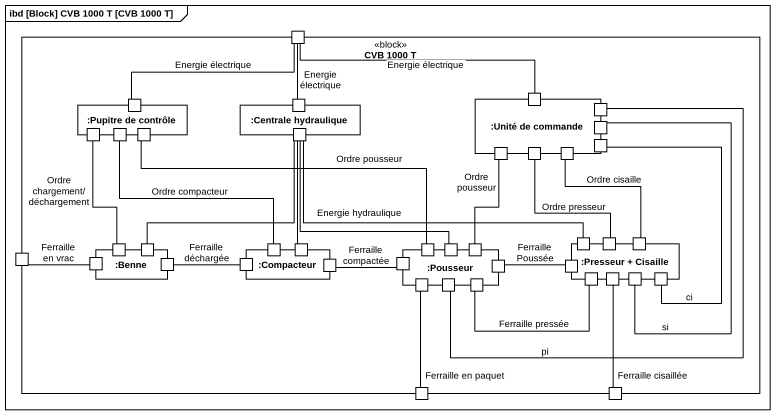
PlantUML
@startuml
mainframe ibd [Block] CVB 1000 T [CVB 1000 T]
rectangle "CVB 1000 T" as CVB_1000_T <<block>> {
  port " " as port1
  rectangle ":Pupitre de contrôle" as Pupitre_de_contrôle {
    port " " as port2
    port " " as port7
    port " " as port8
    port " " as port9
  }
  rectangle ":Centrale hydraulique" as Centrale_hydraulique {
    port " " as port3
    port " " as port10
  }
  rectangle ":Unité de commande" as Unité_de_commande {
    port " " as port4
    port " " as port5
    port " " as port6
    port " " as port11
    port " " as port12
    port " " as port13
    port " " as port14
  }
  port " " as port18
  rectangle ":Benne" as Benne {
    port " " as port19
    port " " as port20
    port " " as port21
    port " " as port22
  }
  rectangle ":Compacteur" as Compacteur {
    port " " as port23
    port " " as port24
    port " " as port25
    port " " as port26
  }
  rectangle ":Pousseur" as Pousseur {
    port " " as port27
    port " " as port28
    port " " as port29
    port " " as port30
    port " " as port31
    port " " as port37
    port " " as port38
    port " " as port39
  }
  rectangle ":Presseur + Cisaille" as Presseur_Cisaille {
    port " " as port15
    port " " as port16
    port " " as port17
    port " " as port32
    port " " as port33
    port " " as port34
    port " " as port35
    port " " as port36
  }
  port " " as port40
  port " " as port41
}
port1 -left- port2 : Energie électrique
port1 -- port3 : Energie électrique
port1 -right- port4 : Energie électrique
port7 -- port20 : Ordre chargement/ déchargement
port8 -- port24 : Ordre compacteur
port9 -right- port28 : Ordre pousseur
port10 -right- port15 : Energie hydraulique
port10 -- port21
port10 -- port25
port10 -- port29
port11 -- port30 : Ordre pousseur
port12 -- port16 : Ordre presseur
port13 -- port17 : Ordre cisaille
port18 -right- port19 : Ferraille en vrac
port22 -right- port23 : Ferraille déchargée
port26 -right- port27 : Ferraille compactée
port31 -right- port32 : Ferraille Poussée
port33 -left- port39 : Ferraille pressée
port34 -- port41 : Ferraille cisaillée
port35 -up- port6 : si
port36 -up- port14 : ci
port37 -- port40 : Ferraille en paquet
port38 -up- port5 : pi
@enduml
